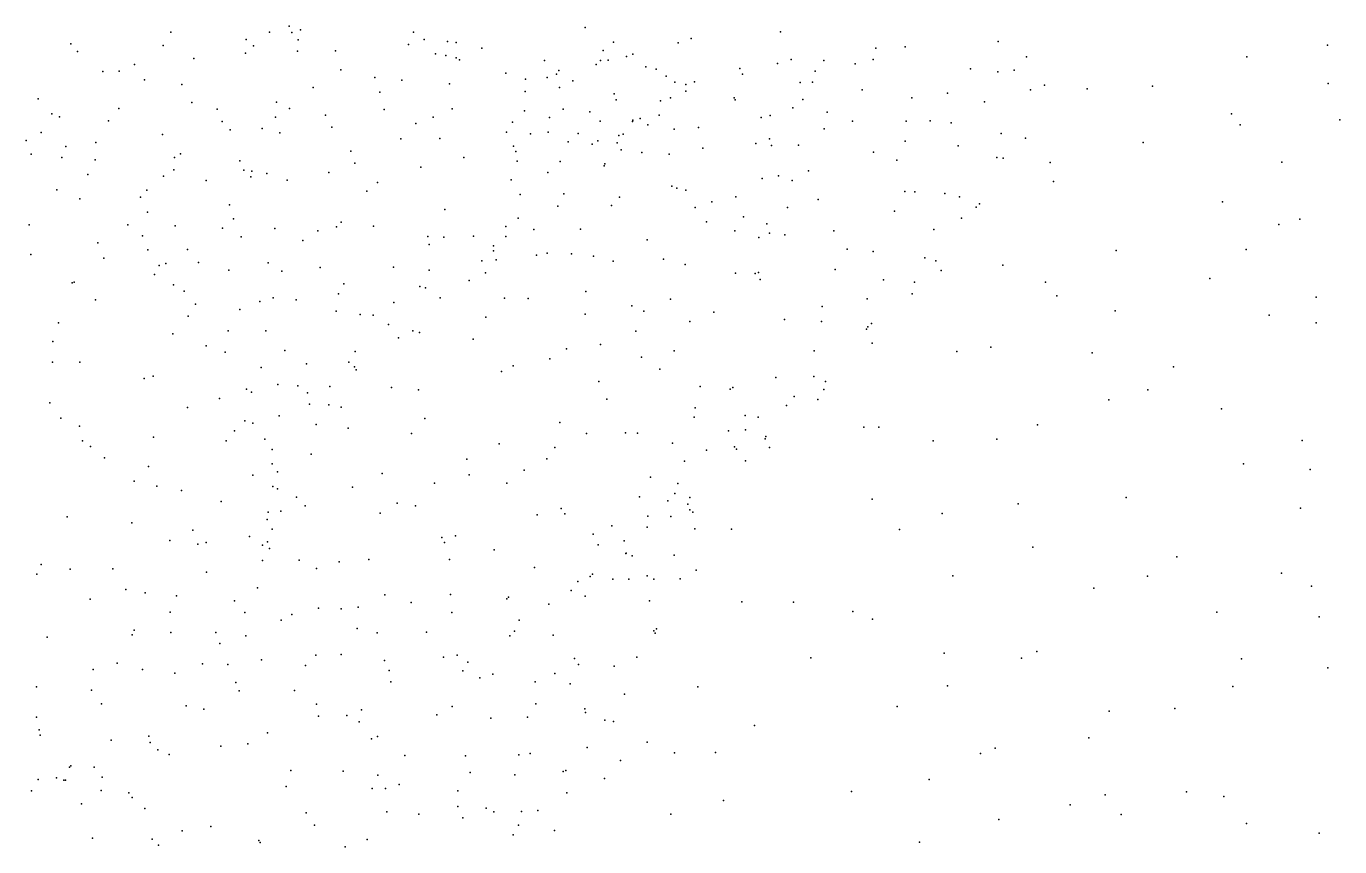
# Model space of a CAD drawing. Header units: metres. Extents: x -24.3 to 24.3, y -27.7 to 27.7.
# Drawn here: x 13.28 to 18.8, y -13.83 to -10.38 of the extents above; entities that cross this region are included whole.
import ezdxf

# ---------------------------------------------------------------- set-up
doc = ezdxf.new("R2010")
doc.units = ezdxf.units.M

msp = doc.modelspace()

# ---------------------------------------------------------------- linework, layer by layer
for p in [(14.3832, -10.3759, 5.3419), (14.4302, -10.3904, 15.5704), (15.6291, -10.3814, 14.7587), (13.8846, -10.4012, 15.5797), (14.2019, -10.4314, 9.4844), (14.3003, -10.4012, -21.5827), (14.3949, -10.4021, 3.2205), (14.4202, -10.4331, 9.4626), (14.906, -10.4003, -0.9485), (14.9512, -10.4312, 5.4265), (15.0499, -10.4398, -2.3424), (15.0853, -10.4446, 2.9293), (15.7478, -10.4432, 2.1186), (16.0202, -10.4462, 6.4228), (16.0753, -10.4272, 13.3227), (16.4516, -10.399, -20.7199), (17.3678, -10.4401, -19.5644), (13.4642, -10.4494, 15.4136), (13.4915, -10.4828, 10.6441), (13.8528, -10.4567, 9.4695), (14.1997, -10.4889, 15.5302), (14.2324, -10.4589, 11.4875), (14.4186, -10.4803, 11.6609), (14.5777, -10.4789, 5.4303), (14.8847, -10.4527, 12.1172), (14.9987, -10.4921, 15.2722), (15.0428, -10.4992, -1.7542), (15.1937, -10.4675, 15.1738), (15.7052, -10.4781, 14.5674), (15.8031, -10.503, 1.0136), (15.8299, -10.4929, 6.2157), (16.8523, -10.4674, -1.0299), (16.9752, -10.4629, -15.8989), (18.414, -10.5041, 3.0277), (18.7538, -10.4557, 3.3084), (13.7313, -10.5365, -21.542), (13.9812, -10.512, 5.4356), (14.6, -10.5595, 11.8557), (15.0858, -10.5092, -0.6975), (15.1001, -10.5175, 12.2883), (15.4573, -10.5205, 2.7086), (15.6756, -10.5373, 0.7166), (15.6936, -10.5198, -2.7316), (15.7254, -10.5191, 12.8235), (15.884, -10.5468, 14.2294), (15.9284, -10.5558, 13.1186), (16.2795, -10.554, 8.7046), (16.4386, -10.5333, 7.2861), (16.4965, -10.516, -2.3935), (16.6333, -10.5199, 0.5872), (16.7647, -10.5339, -1.8083), (16.8407, -10.5157, -0.7322), (17.2513, -10.5549, -16.6582), (17.487, -10.5052, -19.1088), (13.5992, -10.5667, 3.2206), (13.6674, -10.5643, 10.7663), (13.7747, -10.6014, 5.5094), (14.7441, -10.5916, 9.4696), (14.8579, -10.6029, -21.3761), (15.2955, -10.5731, -2.148), (15.3772, -10.5982, -21.2084), (15.4685, -10.5921, 5.8674), (15.5082, -10.5774, -2.4072), (15.5182, -10.5627, 0.4111), (15.5771, -10.6052, 9.2793), (15.9704, -10.5865, 13.9793), (16.0067, -10.6111, 1.9311), (16.0889, -10.6094, 6.7284), (16.2909, -10.5778, 6.9921), (16.5337, -10.613, 7.6417), (16.5854, -10.6116, 8.1114), (16.5969, -10.5647, 0.9548), (17.3657, -10.5679, 2.0754), (17.4353, -10.561, -17.0545), (13.9312, -10.621, 11.0655), (14.4835, -10.6338, 15.3835), (14.7652, -10.6537, 12.0684), (15.0575, -10.6184, 5.6241), (15.3767, -10.6499, -1.7136), (15.5205, -10.6342, 12.6678), (15.751, -10.6603, 2.5692), (16.0522, -10.6486, 1.0853), (16.0523, -10.6215, -2.5294), (16.795, -10.6436, 1.5721), (17.1539, -10.6573, -15.1727), (17.5039, -10.6429, -18.7905), (17.5619, -10.6238, -17.6034), (17.7426, -10.6397, 2.4349), (18.0165, -10.6285, 2.7091), (18.7567, -10.6162, -13.9124), (13.3259, -10.6811, 9.5373), (13.6659, -10.7223, 9.58), (13.9727, -10.6963, 9.5823), (14.0804, -10.7252, 5.5238), (14.3302, -10.6959, 5.5197), (14.3837, -10.7217, -21.4632), (15.0697, -10.7229, 15.0528), (15.5361, -10.725, -0.0174), (15.7591, -10.6856, 13.0348), (15.9455, -10.6903, 6.5775), (15.9883, -10.6768, 8.9761), (16.2559, -10.6775, -20.7818), (16.2603, -10.6854, -2.2544), (16.5032, -10.7186, 1.243), (16.5446, -10.6835, 7.8928), (17.0033, -10.6767, 1.8188), (17.3101, -10.6943, -19.4104), (13.3839, -10.7451, 5.5566), (13.4162, -10.7569, 15.2616), (13.6225, -10.7741, 5.5617), (14.1004, -10.7767, 11.3308), (14.3248, -10.7586, 11.598), (14.5355, -10.7506, 5.5817), (14.7827, -10.7263, 5.6018), (14.9897, -10.7584, 12.3029), (15.3229, -10.7799, 9.3972), (15.373, -10.7323, -1.2483), (15.4781, -10.7596, -0.3288), (15.6488, -10.7364, -1.9779), (15.6916, -10.7748, 6.3246), (15.8279, -10.7774, 13.4363), (15.8299, -10.7715, 14.0251), (15.8598, -10.7644, -20.9706), (15.9401, -10.7504, 13.7948), (16.3694, -10.7594, 8.47), (16.4071, -10.7517, 1.5764), (16.6475, -10.7378, 0.3628), (16.7546, -10.775, -0.3484), (16.9801, -10.7748, -15.4662), (17.0809, -10.7739, -16.5207), (18.3501, -10.7446, -14.3097), (18.805, -10.7696, 3.8197), (13.3393, -10.8227, 9.9451), (13.8492, -10.8316, 5.5745), (14.1341, -10.8113, 3.5209), (14.2691, -10.8065, 15.2905), (14.3431, -10.8247, 9.5807), (14.5623, -10.8011, 9.5517), (14.9155, -10.7852, 9.4883), (15.2972, -10.8218, 12.551), (15.3983, -10.8281, 14.6524), (15.4736, -10.8215, 12.7707), (15.5989, -10.8276, 14.4565), (15.7711, -10.8356, 9.1826), (15.7889, -10.8297, -1.7086), (15.892, -10.7902, 0.5772), (16.0039, -10.8085, 2.4716), (16.1061, -10.8018, 6.942), (16.6349, -10.8082, -1.4274), (17.1698, -10.7817, -19.6779), (17.3805, -10.8268, -17.2696), (18.3864, -10.7912, 3.2412), (13.2764, -10.8565, 10.1668), (13.4429, -10.8817, -21.3705), (13.5686, -10.8651, 9.7677), (14.853, -10.8501, 15.045), (15.017, -10.8487, -21.2325), (15.3268, -10.8803, -21.1267), (15.5572, -10.862, -0.7965), (15.6589, -10.8724, 14.1886), (15.6824, -10.8583, -1.4076), (15.7639, -10.8663, 0.139), (16.1241, -10.8895, -1.8085), (16.3473, -10.8696, 7.3399), (16.4052, -10.8502, 0.8379), (16.4133, -10.8776, 2.0197), (16.5274, -10.8763, 8.1291), (16.9758, -10.8589, -20.0233), (17.1996, -10.8798, 2.1061), (17.4817, -10.8466, -17.9476), (17.977, -10.8648, -14.6011), (13.2966, -10.9144, 15.145), (13.4264, -10.9285, 3.3558), (13.5661, -10.9386, 10.4711), (13.8998, -10.9287, -21.4139), (13.9253, -10.9127, 10.9945), (14.1754, -10.942, 5.6571), (14.6431, -10.9018, -21.3227), (15.1176, -10.9279, 14.7759), (15.3376, -10.9034, 3.3067), (15.3424, -10.9431, 6.1503), (15.5236, -10.9445, 6.3206), (15.7803, -10.896, 6.5705), (15.8678, -10.9075, 2.8647), (15.9822, -10.9139, 8.9906), (16.842, -10.9064, -15.7466), (16.9408, -10.9398, -16.3129), (17.3613, -10.9287, -18.7116), (17.3878, -10.9306, -17.628), (13.5353, -11.0005, 9.9388), (13.8975, -10.9807, 3.582), (14.1921, -10.9813, -21.3827), (14.2253, -10.9865, 11.5243), (14.2889, -10.995, 15.1114), (14.5498, -10.9914, 11.8525), (14.6587, -10.9521, 15.0348), (14.9372, -10.9686, 3.544), (15.4713, -10.9909, 13.0174), (15.7092, -10.9633, 13.6297), (15.7117, -10.9543, -0.3636), (16.5694, -10.9845, -20.4592), (17.5857, -10.9498, 2.4684), (18.5615, -10.948, 3.6877), (13.8543, -11.0074, 9.7071), (14.0339, -11.0245, 15.1493), (14.2222, -11.0094, 9.645), (14.3739, -11.0235, 5.7495), (14.7545, -11.034, 5.8579), (15.3168, -11.0227, 12.8129), (15.9931, -11.0488, -1.2813), (16.3738, -11.0165, 2.3613), (16.4432, -11.0051, 7.7168), (16.5009, -11.0247, 0.3859), (17.6007, -11.0296, -14.8179), (13.4045, -11.0645, 5.6807), (13.5025, -11.1021, 15.0925), (13.7573, -11.0956, 5.7293), (13.7845, -11.0652, 10.7482), (14.7097, -11.0702, 12.0566), (15.3548, -11.0843, 9.4421), (15.5391, -11.0813, 6.4908), (15.7731, -11.0951, -20.9031), (16.0151, -11.0579, 0.1423), (16.0524, -11.0662, -20.7745), (16.2631, -11.094, 7.3757), (16.6103, -11.1047, -0.212), (16.9743, -11.0714, -19.808), (17.0169, -11.0733, -16.6216), (17.1431, -11.08, -19.29), (17.2051, -11.0935, -18.9668), (13.7871, -11.1584, 9.8771), (14.1325, -11.1275, 3.7622), (15.0387, -11.1474, 14.5573), (15.5137, -11.1335, 13.7326), (15.74, -11.1298, 3.2527), (16.0923, -11.1394, 7.2052), (16.1615, -11.1148, 8.8648), (16.4804, -11.1384, -1.2058), (16.9308, -11.1547, 2.2811), (17.2751, -11.1371, -17.9011), (17.2887, -11.1239, -18.3255), (18.311, -11.1145, 3.5289), (13.2879, -11.2116, 15.0077), (13.7044, -11.2118, 10.2335), (13.903, -11.216, 15.0154), (14.1486, -11.1869, 5.8366), (14.5819, -11.2201, -21.196), (14.6024, -11.201, 3.8101), (14.7373, -11.217, 14.7659), (15.2952, -11.2185, 6.4092), (15.3463, -11.1843, 14.1406), (16.1402, -11.1986, -0.3139), (16.2955, -11.1784, 8.6831), (16.3939, -11.2079, 0.0149), (17.2124, -11.1841, -17.5507), (18.5481, -11.2098, 3.9709), (18.6368, -11.1881, -13.9634), (13.7653, -11.2587, -21.2668), (14.1028, -11.2263, 9.7995), (14.1804, -11.2618, 14.8997), (14.3227, -11.2267, 9.7018), (14.4399, -11.2778, 5.9881), (14.5033, -11.2377, 14.823), (14.967, -11.2605, 12.5072), (15.0336, -11.2633, 9.5835), (15.1586, -11.2599, 12.9061), (15.2953, -11.2607, 3.6448), (15.4123, -11.2313, 13.428), (15.6087, -11.2305, 6.7363), (15.8892, -11.2754, 7.058), (16.2584, -11.2365, -20.5614), (16.3597, -11.2647, 2.869), (16.4042, -11.2471, 7.8918), (16.4695, -11.2539, -0.8738), (16.6756, -11.2364, 2.5296), (17.0965, -11.232, -17.1319), (13.5774, -11.287, 14.9545), (13.7874, -11.3168, 10.5656), (13.9556, -11.3159, 10.9547), (14.9719, -11.2944, -21.0628), (15.2431, -11.3004, 13.1035), (15.2436, -11.3217, 9.5231), (15.4689, -11.3313, 9.4413), (16.7321, -11.3142, -19.9659), (16.8406, -11.3247, -16.5227), (17.8634, -11.3199, 3.1526), (18.411, -11.3162, -14.1994), (13.295, -11.337, 3.4556), (13.6034, -11.3516, 3.7101), (13.8354, -11.3828, 14.8718), (13.8644, -11.3751, 10.0436), (14.0015, -11.3704, 5.9512), (14.2941, -11.3721, 14.744), (15.1935, -11.3638, 13.9951), (15.2548, -11.3588, 13.7127), (15.4234, -11.3392, 6.6467), (15.5709, -11.3345, -20.8543), (15.6638, -11.3439, 3.5519), (15.7474, -11.3645, 9.2776), (15.9582, -11.356, -20.673), (16.0496, -11.3788, 3.2953), (17.0592, -11.3506, -18.7835), (17.1054, -11.3635, -18.4102), (17.387, -11.3818, -14.9071), (13.8167, -11.4215, 10.3032), (14.1292, -11.4031, 11.2562), (14.3518, -11.4071, 11.6774), (14.5135, -11.3907, 11.8617), (14.8222, -11.3895, 14.3767), (14.9718, -11.4026, 6.3739), (15.2093, -11.4144, 13.4742), (16.2612, -11.4158, 8.7849), (16.3445, -11.4167, 7.7575), (16.359, -11.4125, 8.5189), (16.3657, -11.4425, 7.9899), (16.6817, -11.3992, -15.9581), (16.8853, -11.443, 2.7831), (17.1274, -11.4044, -15.0849), (18.2577, -11.4381, 3.7833), (13.47, -11.4559, 14.7897), (13.4776, -11.4526, 5.945), (13.8968, -11.4649, 10.6987), (13.9416, -11.4906, -21.1681), (14.6136, -11.46, 6.2213), (14.9333, -11.4709, 12.7125), (14.9565, -11.477, 3.9491), (15.1413, -11.4464, 6.5414), (15.6324, -11.4925, 6.9492), (17.0157, -11.4525, -17.4653), (17.5671, -11.4533, 3.0246), (13.5683, -11.5272, -21.1216), (13.9892, -11.5461, 10.8948), (14.26, -11.5349, 11.4494), (14.315, -11.5194, 4.0244), (14.4119, -11.5273, 9.89), (14.591, -11.5025, 12.0858), (14.8231, -11.5392, 9.718), (15.0183, -11.5194, 13.9032), (15.2898, -11.5208, -20.8627), (15.3885, -11.5223, 6.7865), (15.826, -11.5533, 7.1703), (15.9875, -11.5251, 7.3597), (16.816, -11.5227, -16.8376), (17.0053, -11.5019, -17.9302), (17.6142, -11.5108, -14.7193), (18.7052, -11.5169, -13.8509), (13.9583, -11.5963, 4.0093), (14.1754, -11.5683, 14.5666), (14.5814, -11.5751, 14.3036), (14.6814, -11.5898, 12.314), (14.7364, -11.5916, 14.1097), (15.2105, -11.6008, 9.5854), (15.6291, -11.5874, 3.7776), (15.8761, -11.5751, 9.2084), (16.1701, -11.5791, -20.3598), (16.4674, -11.6097, -20.0265), (16.6258, -11.5551, -15.578), (17.8603, -11.5738, -14.5536), (18.508, -11.5921, -14.0669), (13.4125, -11.6237, 14.6275), (14.1258, -11.6573, 11.1098), (14.2847, -11.6573, 14.3957), (14.8008, -11.6306, 6.4939), (14.9035, -11.6577, 13.1233), (14.9316, -11.6643, 13.353), (15.8417, -11.6592, -20.5479), (16.0696, -11.6191, 3.5182), (16.6231, -11.6192, -19.7171), (16.813, -11.6516, -18.7924), (16.8181, -11.6408, -15.1832), (16.8339, -11.6266, 3.0149), (18.7065, -11.624, 4.3199), (13.3886, -11.7034, 3.7644), (13.8929, -11.6708, 14.5441), (14.0333, -11.7205, 6.2827), (14.8432, -11.6879, 13.7583), (15.1574, -11.6935, 6.7825), (15.6928, -11.7159, 9.3501), (16.8374, -11.7094, -18.068), (14.1135, -11.7473, 10.2398), (14.3646, -11.7407, 11.7152), (14.6606, -11.7448, 13.9188), (15.5499, -11.7336, -20.6269), (15.8659, -11.7687, 3.765), (16.003, -11.742, 7.5312), (16.5935, -11.742, -16.5906), (17.1936, -11.7453, -14.8863), (17.337, -11.7269, 3.1552), (17.763, -11.7512, 3.4102), (13.3863, -11.7901, 14.4845), (13.5024, -11.7896, 6.1823), (14.2645, -11.8121, 6.4486), (14.4563, -11.7965, 9.9959), (14.6342, -11.7905, 6.5466), (14.6582, -11.8091, 12.4765), (14.6643, -11.8222, 12.7255), (15.2774, -11.8296, 4.1094), (15.326, -11.8049, 6.9463), (15.4804, -11.7762, 9.4877), (15.9438, -11.8189, 9.0906), (18.1054, -11.81, -14.39), (13.7731, -11.8588, 14.376), (13.8102, -11.8483, -20.9655), (14.3357, -11.8835, 11.3902), (15.6862, -11.8718, 7.233), (16.4319, -11.8545, -16.3186), (16.5912, -11.8505, -15.3243), (16.6408, -11.8708, -18.4976), (14.204, -11.9031, 10.4139), (14.2245, -11.9162, 14.0377), (14.4192, -11.8897, 4.255), (14.4607, -11.9189, -20.8496), (14.5547, -11.8927, 13.7274), (14.8141, -11.8961, -20.782), (14.9272, -11.9066, 6.8115), (16.1135, -11.8928, -20.0174), (16.2388, -11.9029, 8.4294), (16.2507, -11.8959, 8.1613), (16.5089, -11.9344, -16.9842), (16.6329, -11.9045, -18.1963), (17.9975, -11.907, 3.7358), (13.375, -11.9606, 6.2485), (13.955, -11.9813, 6.4519), (14.0904, -11.9423, -20.912), (14.4682, -11.9664, 12.1095), (14.5503, -11.9688, 13.5173), (14.602, -11.979, 13.1903), (15.7194, -11.9462, 9.3421), (16.0925, -11.9826, 8.8867), (16.4765, -11.9726, -18.97), (16.6084, -11.9465, -17.8336), (17.8328, -11.9483, -14.4998), (18.3074, -11.9862, 4.0344), (13.4212, -12.0254, 14.2761), (14.1964, -12.0366, 10.9792), (14.2294, -12.0465, 13.8344), (14.3411, -12.0155, 11.7524), (14.4964, -12.0516, 6.7022), (14.9547, -12.0275, 4.3074), (15.5216, -12.0433, 7.2206), (16.0882, -12.0215, 7.8464), (16.303, -12.0147, -19.3586), (16.3569, -12.0212, -16.6539), (13.5006, -12.0587, -20.7622), (13.8118, -12.1057, 14.0175), (14.1527, -12.0793, 4.3384), (14.6312, -12.068, 10.0492), (14.8984, -12.0905, 6.9345), (15.6341, -12.0905, 4.1282), (15.7987, -12.0877, -20.0766), (15.8492, -12.0884, 7.574), (16.2318, -12.0788, -16.1215), (16.3041, -12.074, 3.6678), (16.3892, -12.1027, -18.5005), (16.8016, -12.064, 3.3834), (16.8656, -12.063, -14.8926), (17.5328, -12.0541, 3.4527), (13.5128, -12.1214, 6.3922), (13.547, -12.1443, 14.1344), (14.1182, -12.1214, 6.5999), (14.2803, -12.1134, 13.6145), (14.3108, -12.1573, 11.1672), (15.2676, -12.1331, 4.2924), (15.5007, -12.1497, -20.2682), (15.9962, -12.1309, -19.7461), (16.1401, -12.1602, 8.53), (16.2577, -12.1467, -15.4878), (16.2665, -12.1566, -16.954), (16.3865, -12.1121, -17.3574), (16.4044, -12.149, -15.1895), (17.0938, -12.1209, 3.3646), (17.3612, -12.1137, -14.6364), (18.6474, -12.1202, -13.7908), (13.6056, -12.1923, 4.1691), (14.4761, -12.1772, 12.9628), (15.1304, -12.1984, -20.395), (15.4676, -12.1969, 9.5517), (16.0469, -12.2062, 8.8836), (16.3032, -12.2053, -18.0355), (18.4002, -12.2178, -14.0361), (13.7912, -12.2292, -20.6675), (14.2299, -12.2656, 6.7606), (14.3112, -12.2184, 13.1845), (14.3335, -12.252, 10.6175), (14.7739, -12.2591, -20.4999), (15.1409, -12.2642, 7.1737), (15.3726, -12.2438, 7.2725), (18.68, -12.241, 4.2913), (13.7302, -12.2914, 6.5728), (13.8253, -12.3122, 13.7451), (14.3145, -12.3136, 12.0161), (14.3345, -12.3231, 12.7727), (14.6494, -12.316, 10.2758), (14.9947, -12.2985, 9.9467), (15.2996, -12.2987, 9.7239), (15.9045, -12.274, 4.0148), (16.0191, -12.3005, -16.2556), (13.9304, -12.3301, 6.6869), (14.0974, -12.3759, 13.363), (14.4136, -12.3575, 4.5366), (14.8372, -12.3837, 10.0831), (15.8569, -12.3562, 7.771), (15.9765, -12.3729, 7.9628), (16.0062, -12.3433, -15.6968), (16.0693, -12.3597, -18.697), (16.8375, -12.3663, -14.6813), (17.9054, -12.3598, -14.314), (14.2952, -12.421, 11.4617), (14.3477, -12.4171, -20.4951), (14.4503, -12.3942, 6.9454), (14.7665, -12.4257, 4.5782), (14.9143, -12.3942, 7.1532), (15.4262, -12.4323, -19.9434), (15.5282, -12.4063, 7.4608), (15.5431, -12.4276, 9.5415), (15.8929, -12.4382, 9.1126), (15.9888, -12.4391, -17.1308), (16.0608, -12.3869, -18.3885), (16.069, -12.4117, -17.7327), (16.0826, -12.4218, 8.6012), (17.1319, -12.4272, -14.5123), (17.4516, -12.3867, -14.4549), (18.6404, -12.4049, -13.6745), (13.4481, -12.441, -20.374), (13.7206, -12.466, 13.6203), (14.2902, -12.4525, 11.0188), (14.3114, -12.4928, 12.1854), (15.7406, -12.4781, -19.45), (15.8892, -12.4839, -16.8339), (16.0911, -12.4915, 8.3138), (16.2454, -12.493, 3.857), (16.9525, -12.494, 3.5117), (13.8806, -12.5401, 13.3623), (13.9781, -12.4965, 6.8201), (14.0339, -12.5496, 4.5706), (14.2164, -12.5238, 12.5948), (14.2912, -12.5463, 11.256), (15.0259, -12.5278, 9.9809), (15.0374, -12.5491, 7.317), (15.0827, -12.5204, -20.1062), (15.6629, -12.5136, 4.2635), (15.7929, -12.5426, -18.9045), (13.9985, -12.5565, -20.3143), (14.2703, -12.5598, 6.9636), (14.3007, -12.5736, 11.6921), (15.2457, -12.5798, 7.443), (15.6833, -12.5589, 7.6878), (15.7998, -12.5952, -18.5703), (15.8012, -12.5934, -18.0092), (16.0029, -12.6019, 8.851), (17.5129, -12.5684, 3.5803), (13.3397, -12.6419, 13.6586), (13.6414, -12.6594, -20.1325), (14.2703, -12.6243, 12.0061), (14.4244, -12.6233, 10.7827), (14.4987, -12.6586, 4.7116), (14.594, -12.6297, 7.1268), (14.719, -12.6211, 10.3757), (15.0578, -12.6199, 4.6381), (15.415, -12.6545, 7.5772), (15.8261, -12.6053, 7.9219), (18.1193, -12.6095, 3.8894), (13.3214, -12.6823, 4.1942), (13.461, -12.661, 6.7104), (14.0356, -12.6744, 6.9345), (15.5977, -12.7136, -16.4927), (15.6495, -12.6916, -17.3341), (15.6593, -12.6818, -16.0705), (15.746, -12.703, 9.372), (15.8125, -12.7028, -15.4105), (15.8894, -12.6897, 4.1555), (15.9175, -12.7027, 9.0296), (16.0284, -12.7023, 8.5192), (16.0965, -12.6652, -14.9635), (17.1771, -12.6887, -14.3488), (17.9953, -12.6913, -14.0542), (18.5601, -12.6787, -13.5612), (13.6959, -12.7473, 6.8441), (13.7775, -12.7614, 13.0529), (14.2496, -12.74, 11.4921), (14.7863, -12.7693, -19.9177), (15.0627, -12.7679, -19.7136), (15.5695, -12.7507, -17.7052), (17.7698, -12.7415, 3.6868), (18.6868, -12.7326, 4.1906), (13.5449, -12.7874, 13.3), (13.9082, -12.7728, 12.8146), (14.1525, -12.795, 12.2282), (14.507, -12.826, 10.7794), (14.673, -12.8207, 10.5568), (14.8967, -12.8009, 10.2659), (15.2992, -12.7858, 4.5861), (15.3055, -12.7791, -19.3246), (15.4756, -12.8079, -16.8915), (15.6287, -12.7744, -15.7542), (15.8992, -12.7942, 8.1964), (16.2888, -12.7985, 3.8356), (16.5061, -12.8008, -14.5529), (13.8825, -12.8425, 4.6629), (14.1969, -12.8433, 11.8303), (14.3495, -12.8762, -19.9176), (14.394, -12.8516, 11.1335), (14.6016, -12.8285, 7.2518), (15.068, -12.8438, 10.0792), (15.3506, -12.8763, 7.6848), (16.7561, -12.8397, 3.583), (16.8384, -12.8721, -14.3496), (18.288, -12.8416, -13.733), (18.7189, -12.862, -13.2409), (13.7303, -12.9181, 12.7914), (13.8854, -12.9276, 12.5297), (14.0745, -12.9283, -19.7759), (14.669, -12.9116, 4.8522), (14.7533, -12.9287, -19.6415), (14.9609, -12.926, 7.5048), (15.3308, -12.9218, -17.5948), (15.9186, -12.9204, 8.403), (15.9242, -12.9313, 8.7258), (15.9288, -12.9129, -14.9828), (13.3638, -12.9479, 6.7829), (13.7227, -12.9383, -19.6902), (14.0909, -12.9745, 12.0529), (14.201, -12.9419, 7.1405), (15.3114, -12.9424, 9.8753), (15.4936, -12.9388, 9.7198), (14.2659, -13.0429, 11.3042), (14.4946, -13.0229, 10.8818), (14.6019, -13.0201, 7.3684), (14.7844, -13.0457, -19.2742), (15.0319, -13.0318, 10.2408), (15.0907, -13.0226, -18.7293), (15.5844, -13.0367, -15.5334), (15.8467, -13.0318, 8.9413), (16.5789, -13.0342, -14.3803), (17.1399, -13.0148, 3.562), (17.466, -13.0356, -14.0319), (17.5307, -13.0078, 3.6158), (18.3912, -13.039, 3.9277), (13.5577, -13.0829, 12.7376), (13.6592, -13.0564, -19.4219), (13.766, -13.0839, 7.0484), (13.9021, -13.0986, 12.1699), (14.0176, -13.0594, -19.4624), (14.1255, -13.0631, 11.5992), (14.4516, -13.0668, -19.4417), (14.8042, -13.0876, 10.5191), (15.1145, -13.0894, -17.2254), (15.1348, -13.0525, -17.9083), (15.5015, -13.1001, 4.5672), (15.6013, -13.0625, 9.5494), (15.7504, -13.069, 9.2937), (18.7552, -13.0766, -13.021), (13.3199, -13.1566, 12.8898), (14.1585, -13.1382, 7.229), (14.8108, -13.136, -18.788), (15.1862, -13.1185, 10.0959), (15.2398, -13.1035, -16.5984), (15.4186, -13.1352, 7.9243), (15.5652, -13.1436, 8.0922), (16.1032, -13.1564, 4.0332), (17.1534, -13.1528, -14.053), (18.355, -13.1557, -13.3175), (13.5516, -13.1711, -19.1455), (14.1724, -13.1737, -19.2068), (14.4055, -13.1714, 4.9778), (15.7948, -13.188, 8.5585), (13.5926, -13.2276, 12.4027), (13.9493, -13.2364, 7.2007), (14.0244, -13.2506, 11.6802), (14.4983, -13.2288, -18.8468), (14.6869, -13.2531, 5.0357), (15.0685, -13.2393, -16.8107), (15.4213, -13.2275, 9.7722), (15.6279, -13.2497, 8.3419), (15.6302, -13.2645, 9.3614), (16.942, -13.2399, 3.5701), (17.8347, -13.2589, 3.7298), (18.1106, -13.2481, -13.47), (13.32, -13.2841, 6.8801), (14.5058, -13.2803, 10.9123), (14.6254, -13.2772, -18.5284), (14.678, -13.3045, -18.1985), (15.0051, -13.2747, 10.3088), (15.232, -13.2881, -16.1726), (15.3858, -13.2849, -15.765), (15.7111, -13.2974, 8.9894), (15.7477, -13.3024, 8.7632), (16.3419, -13.3197, 3.8188), (13.3306, -13.3374, 12.5332), (13.3343, -13.3601, 0.8459), (13.7926, -13.3646, 4.8464), (14.2921, -13.3502, 7.4021), (14.7289, -13.3755, -17.6111), (14.7548, -13.3654, 10.5832), (17.7486, -13.3708, -13.6565), (13.6332, -13.3812, 12.0404), (13.7982, -13.3912, -18.7427), (13.8307, -13.422, 11.7053), (14.0957, -13.4067, 5.0105), (14.2092, -13.3967, 11.3527), (15.6379, -13.4122, 8.5918), (15.8905, -13.389, -14.856), (16.0043, -13.4338, 4.1282), (16.1777, -13.4324, -14.5383), (17.3551, -13.4141, 3.6025), (13.464, -13.4889, -18.6393), (13.8775, -13.4419, 7.2716), (14.8701, -13.4462, 10.4085), (15.1259, -13.4476, 10.0801), (15.35, -13.4429, 9.7265), (15.3973, -13.4376, 4.7354), (15.7778, -13.4669, 4.3702), (17.293, -13.4373, -13.8631), (13.4038, -13.5398, 7.0138), (13.4587, -13.4946, 4.6084), (13.5621, -13.4948, 1.1995), (13.5963, -13.5365, 0.7977), (14.3903, -13.5081, 5.1069), (14.6099, -13.5118, 10.705), (14.7566, -13.5287, -17.2374), (15.1442, -13.5176, 8.0809), (15.3328, -13.5263, 8.2357), (15.5362, -13.5131, 9.2969), (15.5482, -13.5086, -15.3855), (15.7108, -13.5419, -15.1124), (13.2978, -13.5939, 0.1116), (13.326, -13.5459, 12.1347), (13.4348, -13.5499, 0.4252), (13.4421, -13.5495, 1.5023), (13.5916, -13.5928, 7.1544), (14.3698, -13.5763, -17.8158), (14.7321, -13.5838, 7.825), (14.7886, -13.5841, 5.0802), (14.8454, -13.567, -16.8658), (15.0929, -13.5948, -16.2567), (16.7498, -13.5976, 3.641), (17.0762, -13.546, 3.602), (18.1597, -13.5982, -13.0496), (13.5087, -13.6488, 11.8104), (13.7086, -13.6027, -18.4474), (13.7223, -13.6225, 11.6359), (15.5512, -13.6025, 9.0053), (16.2106, -13.635, 3.948), (17.6698, -13.6529, -13.4341), (17.8175, -13.6115, 3.7045), (18.3171, -13.6176, 3.8462), (13.7753, -13.6681, 7.3018), (14.4541, -13.6865, 10.8676), (14.7936, -13.6821, 10.4105), (14.9281, -13.6927, 8.0824), (15.0935, -13.6606, 9.9677), (15.1139, -13.7083, 8.2417), (15.2126, -13.6668, -15.9924), (15.2447, -13.6833, 4.8981), (15.3608, -13.6816, -15.6958), (15.4296, -13.6773, 8.7041), (15.989, -13.6925, -14.6996), (17.8855, -13.6941, -13.213), (13.9321, -13.7622, 7.4401), (14.0531, -13.7444, 11.2076), (14.4902, -13.7389, 7.7916), (15.3477, -13.7386, 9.5023), (15.4996, -13.7614, 4.6657), (17.3698, -13.7148, 3.6665), (18.412, -13.7323, -12.7275), (13.5553, -13.7931, 11.5693), (13.8067, -13.7976, 1.1631), (14.255, -13.8032, 7.6919), (14.2608, -13.8121, 10.9348), (14.712, -13.7997, 8.0181), (15.326, -13.7801, 8.905), (17.0361, -13.8104, -13.7913), (18.7178, -13.7718, -12.5341), (13.8326, -13.8224, 0.3379), (14.6186, -13.8296, 5.1431)]:
    msp.add_point(p)

doc.saveas('drawing.dxf')
